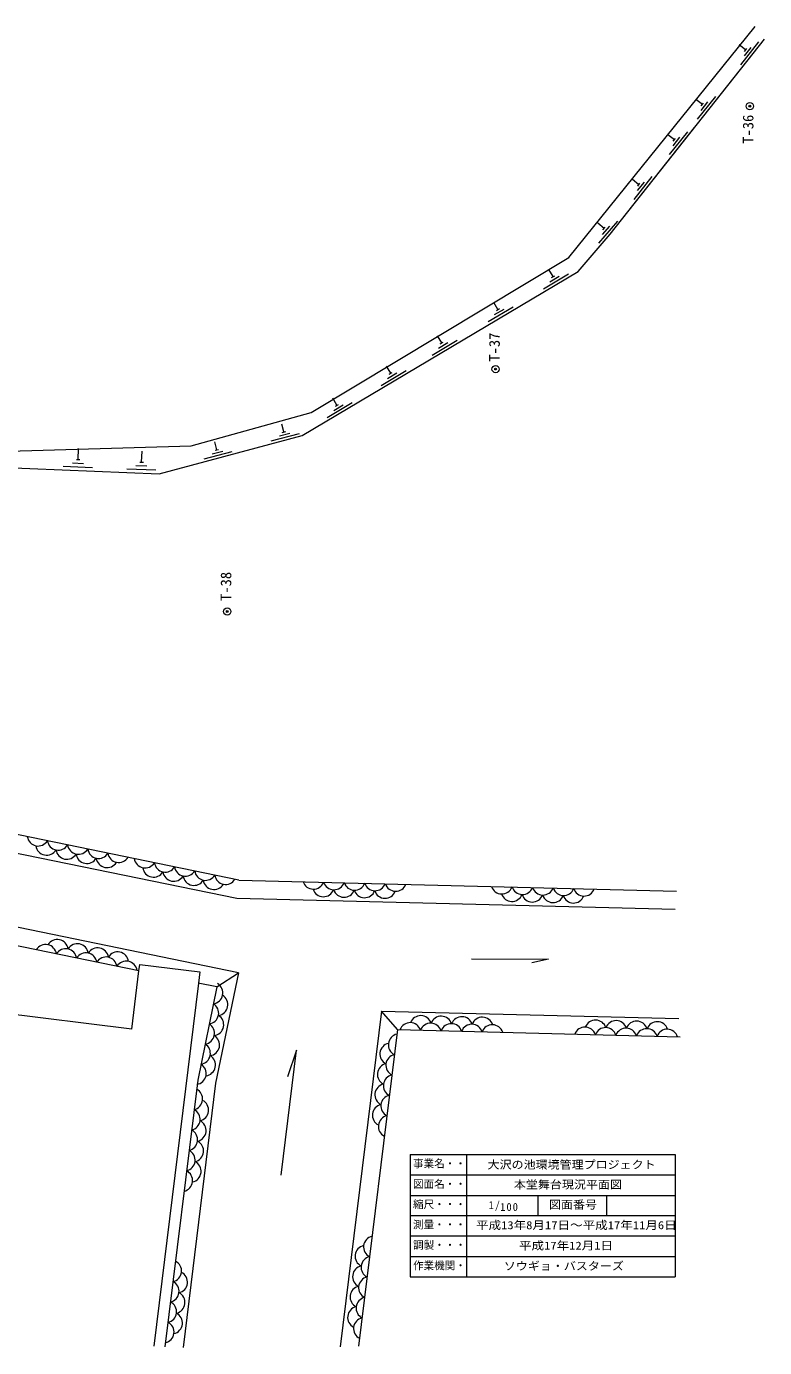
# Model space of a CAD drawing. Units: millimetres, scale not verified. Extents: x 1764 to 83870, y 1059 to 68859.
# Drawn here: x 63588 to 83870, y 1059 to 37373 of the extents above; entities that cross this region are included whole.
import ezdxf
from ezdxf.enums import TextEntityAlignment as Align

# ---------------------------------------------------------------- set-up
doc = ezdxf.new("R2010")
doc.units = ezdxf.units.MM
doc.header["$LTSCALE"] = 100
doc.header["$PDMODE"] = 32
doc.header["$PDSIZE"] = 50
doc.layers.add('0-0通り芯', color=4, linetype='Continuous', lineweight=13)
doc.styles.add('ＭＳ ゴシック', font='')
doc.styles.get('ＭＳ ゴシック').set_extended_font_data('MS Gothic')

msp = doc.modelspace()

# ---------------------------------------------------------------- linework, layer by layer
at = {"layer": '0-0通り芯', "color": 3}
for p, q in [((78488, 31018.5), (83615.5, 37372.9)), ((79625.4, 31663.4), (83870.2, 37022)), ((79625.4, 31663.4), (83557, 36626.7)), ((79625.4, 31663.4), (81945.2, 34591.9)), ((78745.3, 30639.7), (79625.4, 31663.4)), ((78745.3, 30639.7), (79625.4, 31663.4)), ((78745.3, 30639.7), (79625.4, 31663.4)), ((71412.9, 26765.6), (78488, 31018.5)), ((71164.4, 26128.4), (78745.3, 30639.7)), ((68118.7, 25847.8), (71412.9, 26765.6)), ((61904.1, 25667.1), (68118.7, 25847.8)), ((67236.4, 25078.1), (71164.4, 26128.4)), ((61876.3, 25294.3), (67236.4, 25078.1)), ((69427.4, 13911), (58767.8, 16098)), ((58682.8, 15605.1), (69370.3, 13412.3)), ((69427.4, 13911), (81451, 13604.9)), ((69411.5, 11362.1), (58280.8, 13645.9)), ((66678, 11412.6), (58180.3, 13156.1)), ((69370.3, 13412.3), (81418, 13105.6)), ((75817.9, 11747.7), (77937.4, 11733.5)), ((77937.4, 11733.5), (77471.7, 11632.2)), ((66482.4, 9814.6), (54222.9, 11317)), ((66482.4, 9814.6), (66678.3, 11412.9)), ((66678.3, 11412.9), (66700.1, 11591)), ((66700.1, 11591), (68351.6, 11388.6)), ((68351.6, 11388.6), (68313.6, 11078.6)), ((69411.5, 11362.1), (68787.3, 8327)), ((68821, 10972.9), (69411.5, 11362.1)), ((68313.6, 11078.6), (67090.8, 1101.3)), ((68821, 10972.9), (68293.5, 8408)), ((68821, 10972.9), (68309.7, 11077.8)), ((73342.1, 10310.2), (72210.5, 1076.7)), ((73783.2, 9798.8), (73342.1, 10310.2)), ((73342.1, 10310.2), (81514.9, 10102.2)), ((73783.2, 9798.8), (72716.7, 1096.4)), ((73783.2, 9798.8), (81547, 9601.2)), ((70584.1, 5795.5), (71005.2, 9232.1)), ((71005.2, 9232.1), (70757.8, 8499.7)), ((68293.5, 8408), (67395.2, 1077.8)), ((68787.3, 8327), (67896.6, 1059.1))]:
    msp.add_line(p, q, dxfattribs=at)
at = {"layer": '0-0通り芯'}
for p, q in [((83348.6, 36725.9), (83172.2, 36865.6)), ((83217.8, 36319.2), (83714.6, 36946.3)), ((83314.3, 36561.7), (83500.5, 36796.9)), ((83317.6, 36686.7), (83379.7, 36765.1)), ((82162, 35227.9), (81985.6, 35367.6)), ((82031.2, 34821.2), (82527.9, 35448.3)), ((82127.6, 35063.8), (82313.9, 35298.9)), ((82130.9, 35188.7), (82193, 35267.1)), ((81393, 34257.2), (81216.7, 34396.9)), ((81393, 34257.2), (81216.7, 34396.9)), ((81262.3, 33850.5), (81759, 34477.6)), ((81262.3, 33850.5), (81759, 34477.6)), ((81358.7, 34093), (81545, 34328.2)), ((81358.7, 34093.1), (81545, 34328.2)), ((81362, 34218), (81424.1, 34296.4)), ((81362, 34218), (81424.1, 34296.4)), ((80415.3, 33022.9), (80238.9, 33162.6)), ((80415.3, 33022.9), (80238.9, 33162.6)), ((80284.5, 32616.2), (80781.2, 33243.3)), ((80284.5, 32616.2), (80781.2, 33243.3)), ((80380.9, 32858.7), (80567.2, 33093.9)), ((80380.9, 32858.7), (80567.2, 33093.9)), ((80384.2, 32983.7), (80446.3, 33062.1)), ((80384.2, 32983.7), (80446.3, 33062.1)), ((79461.9, 31818.3), (79291.3, 31965)), ((79461.9, 31818.3), (79291.3, 31965)), ((79314.9, 31417.2), (79836.4, 32023.9)), ((79314.9, 31417.2), (79836.4, 32023.9)), ((79421, 31655.7), (79616.5, 31883.2)), ((79421, 31655.7), (79616.5, 31883.2)), ((79429.3, 31780.4), (79494.5, 31856.2)), ((79429.3, 31780.4), (79494.5, 31856.2)), ((77794.4, 30161.1), (78481.9, 30570.2)), ((77794.4, 30161.1), (78481.9, 30570.2)), ((78061.5, 30494.6), (77946.4, 30687.9)), ((78061.5, 30494.6), (77946.4, 30687.9)), ((77970.9, 30353.4), (78228.7, 30506.8)), ((77970.9, 30353.4), (78228.7, 30506.8)), ((78018.5, 30469), (78104.4, 30520.1)), ((78018.5, 30469), (78104.4, 30520.1)), ((76544.3, 29591.7), (76429.3, 29785.1)), ((76277.3, 29258.3), (76964.8, 29667.4)), ((76453.8, 29450.6), (76711.6, 29604)), ((76501.4, 29566.2), (76587.3, 29617.3)), ((74733, 28339.3), (75420.4, 28748.4)), ((75000, 28672.7), (74884.9, 28866.1)), ((74957, 28647.2), (75043, 28698.3)), ((74909.4, 28531.6), (75167.3, 28685)), ((73599.1, 27839.1), (73484, 28032.4)), ((73332.1, 27505.6), (74019.6, 27914.7)), ((73508.6, 27697.9), (73766.4, 27851.3)), ((73556.1, 27813.5), (73642.1, 27864.6)), ((71854.6, 26626.4), (72542.1, 27035.5)), ((72121.7, 26959.9), (72006.6, 27153.2)), ((72031.1, 26818.7), (72288.9, 26972.1)), ((72078.7, 26934.3), (72164.6, 26985.4)), ((70316.5, 25979.3), (71089.3, 26186)), ((70538.6, 26116.3), (70828.4, 26193.8)), ((70664.1, 26227.5), (70606, 26444.9)), ((70615.8, 26214.6), (70712.5, 26240.4)), ((68819.5, 25734.3), (68761.3, 25951.6)), ((64959.6, 25470.2), (65059.5, 25466.1)), ((65009.5, 25468.1), (65021.6, 25767.9)), ((66752.8, 25397.8), (66764.9, 25697.6)), ((68471.8, 25486), (69244.6, 25692.7)), ((68693.9, 25623.1), (68983.8, 25700.6)), ((68771.2, 25721.4), (68867.8, 25747.2)), ((64601.8, 25284.4), (65401.1, 25252.2)), ((64855.6, 25374.3), (65155.4, 25362.2)), ((66345.1, 25214.1), (67144.4, 25181.9)), ((66598.9, 25304), (66898.7, 25291.9)), ((66702.9, 25399.8), (66802.8, 25395.8)), ((74129.7, 6366.8), (81410.9, 6366.8)), ((74129.7, 6366.8), (74129.7, 3002.2)), ((75681.7, 6366.8), (75681.7, 3002.2)), ((81410.9, 6366.8), (81410.9, 3002.2)), ((74129.7, 5804.3), (81410.9, 5804.3)), ((74129.7, 5241.8), (81410.9, 5241.8)), ((77640.1, 5241.8), (77640.1, 4689.7)), ((79525.5, 5241.8), (79525.5, 4689.7)), ((74129.7, 4689.7), (81410.9, 4689.7)), ((74129.7, 4127.2), (81410.9, 4127.2)), ((74129.7, 3564.7), (81410.9, 3564.7)), ((74129.7, 3002.2), (81410.9, 3002.2))]:
    msp.add_line(p, q, dxfattribs=at)
for centre in [(83464.7, 35182), (76480.7, 27954.2), (69107.2, 21290.6)]:
    msp.add_circle(centre, 100, dxfattribs=at)
for centre, start, end in [((63909.6, 15145.2), 187.87651, 328.93412), ((64463, 15031.6), 187.87651, 328.93412), ((64143.7, 14893), 187.87651, 328.93412), ((64697.1, 14779.4), 187.87651, 328.93412), ((65016.5, 14918.1), 187.87651, 328.93412), ((65250.6, 14665.9), 187.87651, 328.93412), ((65570, 14804.5), 187.87651, 328.93412), ((66123.4, 14690.9), 187.87651, 328.93412), ((65804.1, 14552.3), 187.87651, 328.93412), ((66847.9, 14542.3), 187.87651, 328.93412), ((67082, 14290.1), 187.87651, 328.93412), ((67401.4, 14428.7), 187.87651, 328.93412), ((67954.9, 14315.2), 187.87651, 328.93412), ((67635.5, 14176.5), 187.87651, 328.93412), ((68189, 14063), 187.87651, 328.93412), ((68508.4, 14201.6), 187.87651, 328.93412), ((68742.4, 13949.4), 187.87651, 328.93412), ((69061.8, 14088.1), 187.87651, 328.93412), ((71473.6, 13958.9), 198.01309, 339.0707), ((72038.4, 13944.5), 198.01309, 339.0707), ((72603.2, 13930.2), 198.01309, 339.0707), ((73168, 13915.8), 198.01309, 339.0707), ((73732.8, 13901.4), 198.01309, 339.0707), ((71748.4, 13751.9), 198.01309, 339.0707), ((72313.2, 13737.5), 198.01309, 339.0707), ((72878, 13723.1), 198.01309, 339.0707), ((73442.9, 13708.7), 198.01309, 339.0707), ((76651.7, 13827.1), 198.01309, 339.0707), ((76926.6, 13620.1), 198.01309, 339.0707), ((77216.6, 13812.7), 198.01309, 339.0707), ((77491.4, 13605.7), 198.01309, 339.0707), ((77781.4, 13798.4), 198.01309, 339.0707), ((78056.2, 13591.3), 198.01309, 339.0707), ((78346.2, 13784), 198.01309, 339.0707), ((78621, 13576.9), 198.01309, 339.0707), ((78911, 13769.6), 198.01309, 339.0707), ((64116.4, 11836.1), 7.87653, 148.93412), ((64435.8, 11974.7), 7.87653, 148.93412), ((64669.9, 11722.5), 7.87653, 148.93412), ((64989.3, 11861.1), 7.87653, 148.93412), ((65542.7, 11747.6), 7.87653, 148.93412), ((65223.4, 11609), 7.87653, 148.93412), ((65776.8, 11495.4), 7.87653, 148.93412), ((66096.2, 11634), 7.87653, 148.93412), ((66330.3, 11381.8), 7.87653, 148.93412), ((68684.6, 10805.8), 277.85013, 58.90771), ((68823, 10486.3), 277.85013, 58.90771), ((68570.7, 10252.4), 277.85013, 58.90771), ((68709.2, 9932.9), 277.85013, 58.90771), ((74421.7, 9882.6), 18.0131, 159.07069), ((74986.5, 9868.2), 18.0131, 159.07069), ((68456.9, 9699), 277.85013, 58.90771), ((74131.7, 9689.9), 18.0131, 159.07069), ((74696.5, 9675.5), 18.0131, 159.07069), ((75261.3, 9661.1), 18.0131, 159.07069), ((75551.3, 9853.8), 18.0131, 159.07069), ((75826.1, 9646.8), 18.0131, 159.07069), ((76116.1, 9839.4), 18.0131, 159.07069), ((76391, 9632.4), 18.0131, 159.07069), ((78935.5, 9567.6), 18.0131, 159.07069), ((79225.5, 9760.3), 18.0131, 159.07069), ((79500.4, 9553.2), 18.0131, 159.07069), ((79790.4, 9745.9), 18.0131, 159.07069), ((80065.2, 9538.9), 18.0131, 159.07069), ((80355.2, 9731.5), 18.0131, 159.07069), ((80630, 9524.5), 18.0131, 159.07069), ((80920, 9717.2), 18.0131, 159.07069), ((81194.8, 9510.1), 18.0131, 159.07069), ((68595.4, 9379.5), 277.85013, 58.90771), ((73832.8, 9381.8), 102.48429, 243.54184), ((68343.1, 9145.5), 277.85013, 58.90771), ((68481.6, 8826.1), 277.85013, 58.90771), ((73600.2, 9128.2), 102.48429, 243.54184), ((73764.1, 8821), 102.48429, 243.54184), ((68229.3, 8592.1), 277.85013, 58.90771), ((73531.5, 8567.4), 102.48429, 243.54184), ((73695.3, 8260.2), 102.48429, 243.54184), ((68129.7, 7893.1), 282.48428, 63.54186), ((73462.8, 8006.6), 102.48429, 243.54184), ((73626.6, 7699.4), 102.48429, 243.54184), ((68293.5, 7585.9), 282.48428, 63.54186), ((73394, 7445.8), 102.48429, 243.54184), ((68060.9, 7332.3), 282.48428, 63.54186), ((68224.8, 7025.1), 282.48428, 63.54186), ((73557.9, 7138.6), 102.48429, 243.54184), ((67992.2, 6771.5), 282.48428, 63.54186), ((68156.1, 6464.3), 282.48428, 63.54186), ((67923.5, 6210.7), 282.48428, 63.54186), ((67854.8, 5649.9), 282.48428, 63.54186), ((68087.3, 5903.4), 282.48428, 63.54186), ((73151.8, 3825.3), 102.48429, 243.54184), ((72919.3, 3571.7), 102.48429, 243.54184), ((67550.2, 3165.1), 282.48428, 63.54186), ((72850.5, 3010.9), 102.48429, 243.54184), ((73083.1, 3264.5), 102.48429, 243.54184), ((67714.1, 2857.9), 282.48428, 63.54186), ((73014.4, 2703.7), 102.48429, 243.54184), ((67481.5, 2604.3), 282.48428, 63.54186), ((67645.4, 2297.1), 282.48428, 63.54186), ((72781.8, 2450.1), 102.48429, 243.54184), ((67412.8, 2043.5), 282.48428, 63.54186), ((72713.1, 1889.3), 102.48429, 243.54184), ((72945.6, 2142.9), 102.48429, 243.54184), ((67576.6, 1736.3), 282.48428, 63.54186), ((72876.9, 1582.1), 102.48429, 243.54184), ((67344.1, 1482.7), 282.48428, 63.54186)]:
    msp.add_arc(centre, 300, start, end, dxfattribs=at)
at = {"layer": '0-0通り芯', "color": 7}
for p in [(83464.7, 35182), (76480.7, 27954.2), (69107.2, 21290.6)]:
    msp.add_point(p, dxfattribs=at)

# ---------------------------------------------------------------- texts
at = {"layer": '0-0通り芯', "color": 2, "style": 'ＭＳ ゴシック'}
for s, p in [('T-36', (83652.1, 34147.8)), ('T-37', (76682.4, 28158.7)), ('T-38', (69305.1, 21581.5))]:
    msp.add_text(s, height=293.3, rotation=90, dxfattribs=at).set_placement(p, align=Align.BOTTOM_LEFT)
for s, p in [('事業名・・', (74211.3, 5946.7)), ('図面名・・', (74211.3, 5384.2)), ('縮尺・・・', (74211.3, 4826.9)), ('測量・・・', (74211.3, 4269.6)), ('調製・・・', (74211.3, 3707.1)), ('作業機関・', (74211.3, 3144.6))]:
    msp.add_text(s, height=212.6, dxfattribs=at).set_placement(p, align=Align.BOTTOM_LEFT)
for s, width, p in [('大沢の池環境管理プロジェクト', 1.1, (76258.4, 5910.1)), ('本堂舞台現況平面図', 1.1, (76983.2, 5362.2)), ('図面番号', 1.1, (77945.2, 4810.5)), ('平成13年8月17日～平成17年11月6日', 1.15, (75941.5, 4247.7)), ('平成17年12月1日', 1.15, (77122.1, 3685.2)), ('ソウギョ・バスターズ', 1.1, (76705.4, 3122.7))]:
    msp.add_text(s, height=219.9, dxfattribs=dict(at, width=width)).set_placement(p, align=Align.BOTTOM_LEFT)
at = {"layer": '0-0通り芯', "color": 2, "char_height": 219.9, "attachment_point": 7, "style": 'ＭＳ ゴシック'}
for s, insert in [('\\T1.21;\\W0.95;1/', (76287.2, 4810.5)), ('\\T1.21;\\W0.95;100', (76606.7, 4810.5))]:
    msp.add_mtext(s, dxfattribs=dict(at, insert=insert))

doc.saveas('drawing.dxf')
